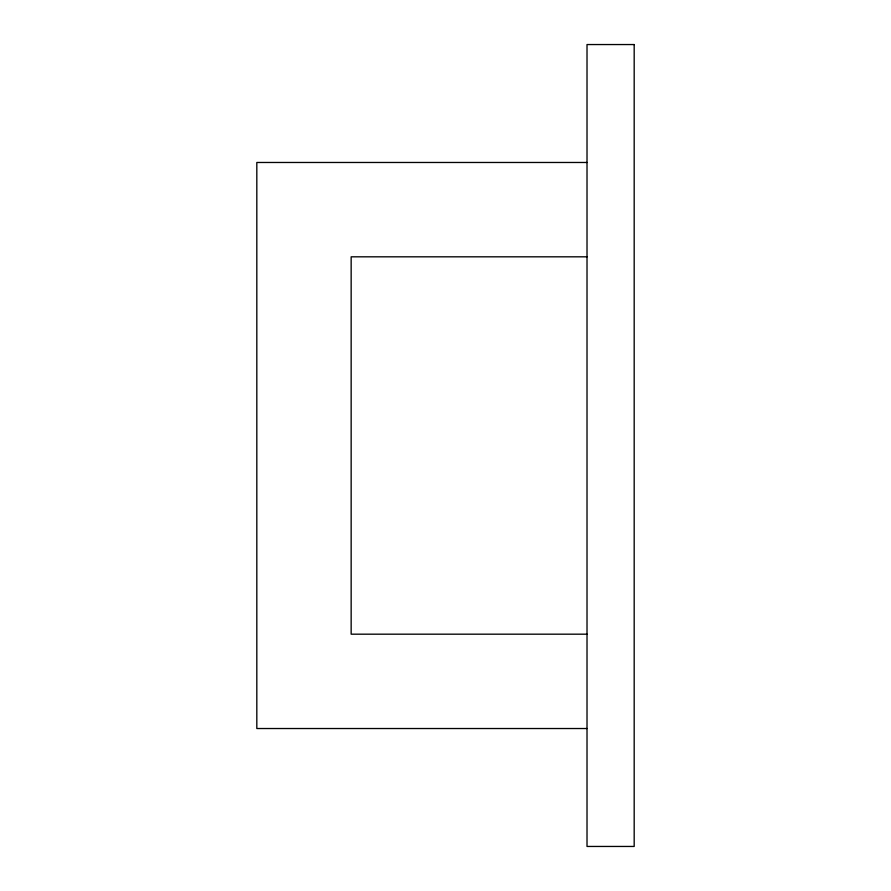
<?xml version="1.0" encoding="UTF-8"?>
<svg xmlns="http://www.w3.org/2000/svg" width="891" height="891" viewBox="0 0 891 891"><rect width="100%" height="100%" fill="white"/><g stroke="black" fill="none" stroke-linecap="round" stroke-linejoin="round"><path stroke-width="1.34" d="M587.013 162.474L256.82 162.474L256.82 728.526L587.013 728.526M587.013 256.82L351.154 256.82L351.154 634.18L587.013 634.18M634.18 44.55L587.013 44.55L587.013 846.45L634.18 846.45L634.18 44.55"/></g></svg>
